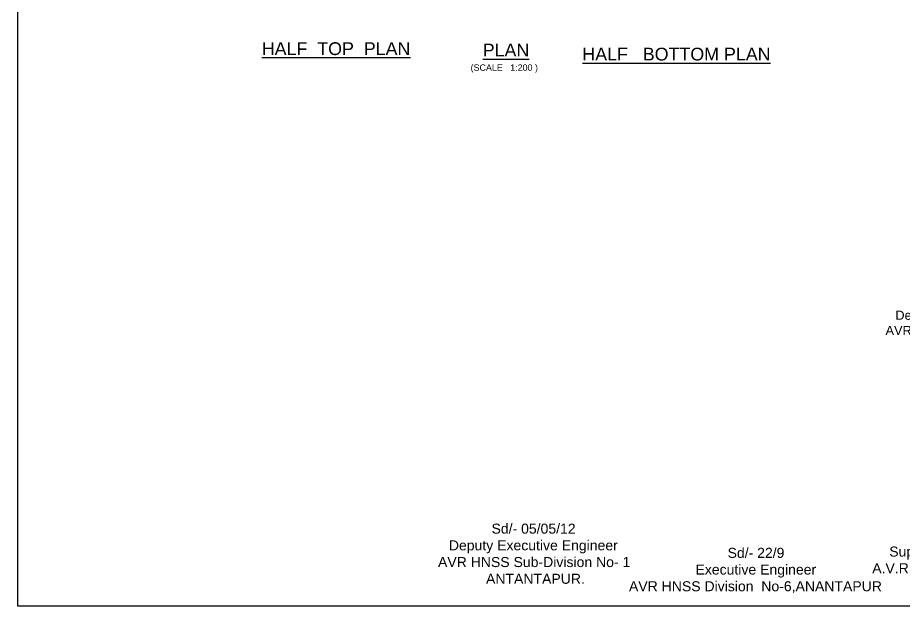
# Model space of a CAD drawing. Header units: inches. Extents: x 28109 to 31943, y 180 to 3301.
# Drawn here: x 28109 to 30054, y 180 to 1472 of the extents above; entities that cross this region are included whole.
import ezdxf

# ---------------------------------------------------------------- set-up
doc = ezdxf.new("R2010")
doc.units = ezdxf.units.IN
doc.header["$MEASUREMENT"] = 0
for name, color, linetype in [('DIMENSION', 7, 'Continuous'), ('DIMENSIONS', 255, 'Continuous'), ('TEXT', 1, 'Continuous')]:
    doc.layers.add(name, color=color, linetype=linetype)
doc.styles.get("Standard").update_dxf_attribs({"font": 'arial.ttf', "height": 14})

msp = doc.modelspace()

# ---------------------------------------------------------------- linework, layer by layer
at = {"layer": 'DIMENSIONS', "color": 0}
msp.add_lwpolyline([(31943.26926, 180.2251), (28109.08057, 180.2251), (28109.08057, 3300.69006), (31943.26926, 3300.69006)], close=True, dxfattribs=at)

# ---------------------------------------------------------------- texts
at = {"layer": 'DIMENSION', "color": 0, "attachment_point": 1}
for s, insert, char_height, width in [('\\pi145.62;Sd/- 9/9\\P\\pi25.678;Deputy Executive Engineer  \\P\\pi4.1094;AVR HNSS Sub-Division No- 1\\P\\pi92.063; ANTANTAPUR.', (30008.98575, 862.33798), 20, 386.6090767), ('\\pi172.04;Sd/- 05/05/12 \\P\\pi78.416;Deputy Executive Engineer  \\P\\pi54.69;AVR HNSS Sub-Division No- 1\\P\\pi151.44; ANTANTAPUR.', (28976.55063, 361.63992), 22, 525.6088314), ('\\pi252.99;\\P\\pi81.613;Superintending Engineer,\\P\\pi44.306;A.V.R   H.N.S.S. Circle NO -2.,\\P\\pi151.01; ANANTAPUR.', (29939.57181, 347.99503), 22, 505.9816583), ('\\pi291.55;Sd/- 22/9\\P\\pi221.14;Executive Engineer  \\P\\pi75.215;AVR HNSS Division  No-6,ANANTAPUR ', (29374.95362, 308.49771), 22, 705.0829211)]:
    msp.add_mtext(s, dxfattribs=dict(at, insert=insert, char_height=char_height, width=width))
at = {"layer": 'TEXT', "color": 0}
for s, height, p in [('%%UHALF  TOP  PLAN', 28, (28644.54596, 1390.13173)), ('%%UPLAN', 28, (29129.28474, 1386.97478)), ('%%UHALF   BOTTOM PLAN', 28, (29347.86779, 1378.1774)), ('(SCALE   1:200 )', 14, (29102.68972, 1355.53401))]:
    msp.add_text(s, height=height, dxfattribs=at).set_placement(p)

doc.saveas('drawing.dxf')
